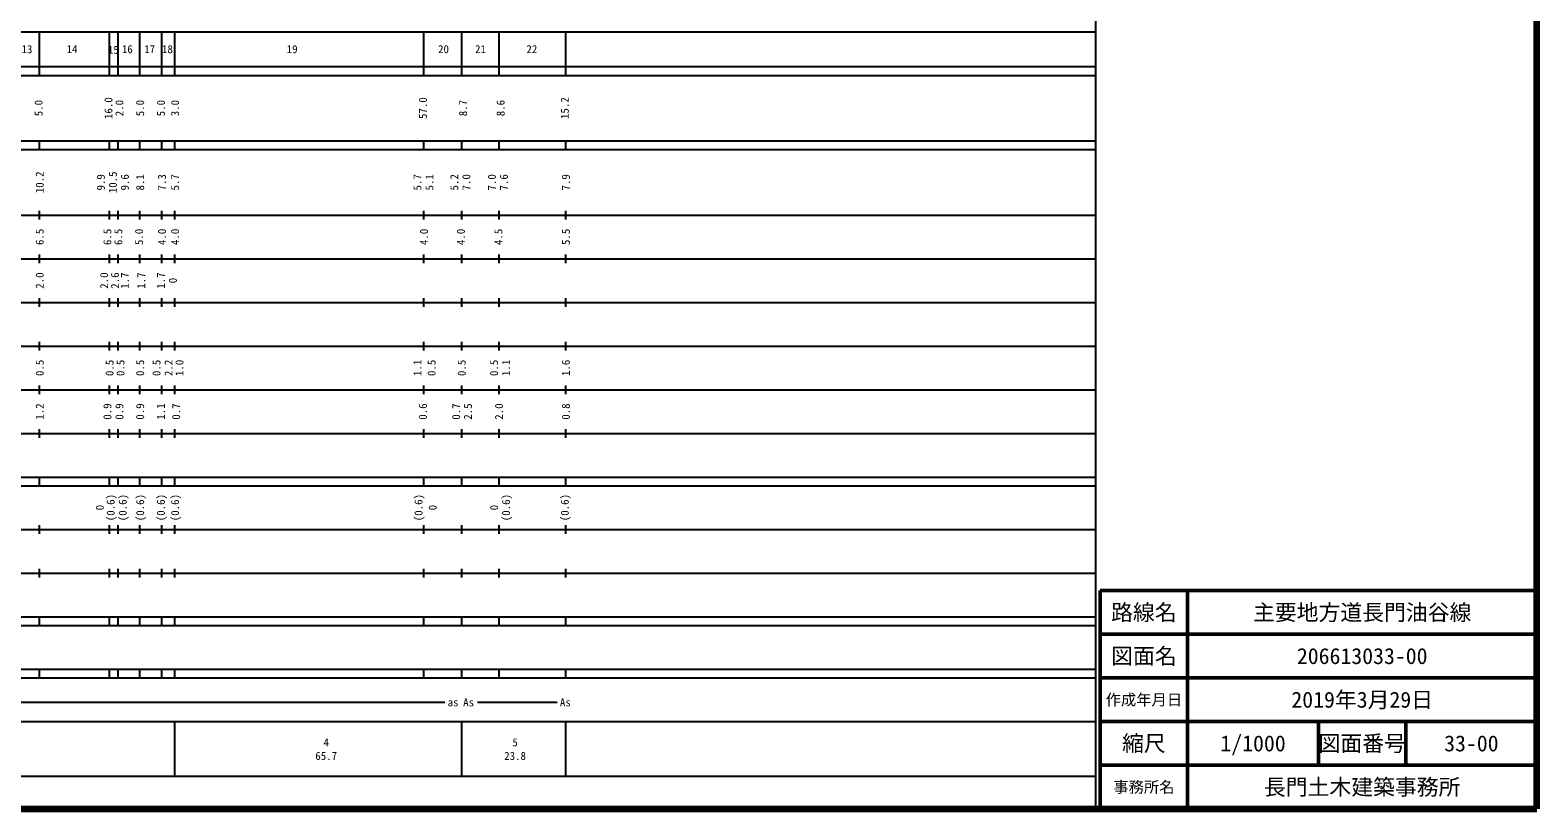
# Model space of a CAD drawing. Units: millimetres on the paper, enlarged 1000 times. Extents: x 40000 to 680000, y 20000 to 380000.
# Drawn here: x 334926 to 680000, y 20000 to 198357 of the extents above; entities that cross this region are included whole.
import ezdxf
from ezdxf.enums import TextEntityAlignment as Align

# ---------------------------------------------------------------- set-up
doc = ezdxf.new("R2010")
doc.units = ezdxf.units.MM
doc.header["$LTSCALE"] = 1000
for name, color, linetype, lineweight in [('M-TTL', 2, 'Continuous', 140), ('M-TTL-BAND', 7, 'Continuous', 25), ('M-TTL-FRAM', 2, 'Continuous', 50), ('M-TTL-LINE', 7, 'Continuous', 50), ('M-TTL-TXT', 7, 'Continuous', 13)]:
    doc.layers.add(name, color=color, linetype=linetype, lineweight=lineweight)
doc.styles.add('ＭＳ ゴシック', font='')
doc.styles.get('ＭＳ ゴシック').set_extended_font_data('MS Gothic')

msp = doc.modelspace()

# ---------------------------------------------------------------- linework, layer by layer
at = {"layer": 'M-TTL'}
for p, q in [((680000, 20000), (680000, 380000)), ((40000, 20000), (680000, 20000))]:
    msp.add_line(p, q, dxfattribs=at)
at = {"layer": 'M-TTL-BAND'}
for p, q in [((579000, 20000), (579000, 370000)), ((68000, 198000), (579000, 198000)), ((337000, 198000), (337000, 188000)), ((353000, 198000), (353000, 188000)), ((355000, 198000), (355000, 188000)), ((360000, 198000), (360000, 188000)), ((365000, 198000), (365000, 188000)), ((368000, 198000), (368000, 188000)), ((425000, 198000), (425000, 188000)), ((433700, 198000), (433700, 188000)), ((442300, 198000), (442300, 188000)), ((457500, 198000), (457500, 188000)), ((40000, 190000), (579000, 190000)), ((40000, 188000), (579000, 188000)), ((40000, 173000), (579000, 173000)), ((337000, 173000), (337000, 171000)), ((353000, 173000), (353000, 171000)), ((355000, 173000), (355000, 171000)), ((360000, 173000), (360000, 171000)), ((365000, 173000), (365000, 171000)), ((368000, 173000), (368000, 171000)), ((425000, 173000), (425000, 171000)), ((433700, 173000), (433700, 171000)), ((442300, 173000), (442300, 171000)), ((457500, 173000), (457500, 171000)), ((40000, 171000), (579000, 171000)), ((40000, 156000), (579000, 156000)), ((337000, 157000), (337000, 155000)), ((353000, 157000), (353000, 155000)), ((355000, 157000), (355000, 155000)), ((360000, 157000), (360000, 155000)), ((365000, 157000), (365000, 155000)), ((368000, 157000), (368000, 155000)), ((425000, 157000), (425000, 155000)), ((433700, 157000), (433700, 155000)), ((442300, 157000), (442300, 155000)), ((457500, 157000), (457500, 155000)), ((46000, 146000), (579000, 146000)), ((337000, 147000), (337000, 145000)), ((353000, 147000), (353000, 145000)), ((355000, 147000), (355000, 145000)), ((360000, 147000), (360000, 145000)), ((365000, 147000), (365000, 145000)), ((368000, 147000), (368000, 145000)), ((425000, 147000), (425000, 145000)), ((433700, 147000), (433700, 145000)), ((442300, 147000), (442300, 145000)), ((457500, 147000), (457500, 145000)), ((52000, 136000), (579000, 136000)), ((337000, 137000), (337000, 135000)), ((353000, 137000), (353000, 135000)), ((355000, 137000), (355000, 135000)), ((360000, 137000), (360000, 135000)), ((365000, 137000), (365000, 135000)), ((368000, 137000), (368000, 135000)), ((425000, 137000), (425000, 135000)), ((433700, 137000), (433700, 135000)), ((442300, 137000), (442300, 135000)), ((457500, 137000), (457500, 135000)), ((46000, 126000), (579000, 126000)), ((337000, 127000), (337000, 125000)), ((353000, 127000), (353000, 125000)), ((355000, 127000), (355000, 125000)), ((360000, 127000), (360000, 125000)), ((365000, 127000), (365000, 125000)), ((368000, 127000), (368000, 125000)), ((425000, 127000), (425000, 125000)), ((433700, 127000), (433700, 125000)), ((442300, 127000), (442300, 125000)), ((457500, 127000), (457500, 125000)), ((52000, 116000), (579000, 116000)), ((337000, 117000), (337000, 115000)), ((353000, 117000), (353000, 115000)), ((355000, 117000), (355000, 115000)), ((360000, 117000), (360000, 115000)), ((365000, 117000), (365000, 115000)), ((368000, 117000), (368000, 115000)), ((425000, 117000), (425000, 115000)), ((433700, 117000), (433700, 115000)), ((442300, 117000), (442300, 115000)), ((457500, 117000), (457500, 115000)), ((337000, 107000), (337000, 105000)), ((353000, 107000), (353000, 105000)), ((355000, 107000), (355000, 105000)), ((360000, 107000), (360000, 105000)), ((365000, 107000), (365000, 105000)), ((368000, 107000), (368000, 105000)), ((425000, 107000), (425000, 105000)), ((433700, 107000), (433700, 105000)), ((442300, 107000), (442300, 105000)), ((457500, 107000), (457500, 105000)), ((46000, 106000), (579000, 106000)), ((40000, 96000), (579000, 96000)), ((40000, 94000), (579000, 94000)), ((337000, 96000), (337000, 94000)), ((353000, 96000), (353000, 94000)), ((355000, 96000), (355000, 94000)), ((360000, 96000), (360000, 94000)), ((365000, 96000), (365000, 94000)), ((368000, 96000), (368000, 94000)), ((425000, 96000), (425000, 94000)), ((433700, 96000), (433700, 94000)), ((442300, 96000), (442300, 94000)), ((457500, 96000), (457500, 94000)), ((49000, 84000), (579000, 84000)), ((337000, 85000), (337000, 83000)), ((353000, 85000), (353000, 83000)), ((355000, 85000), (355000, 83000)), ((360000, 85000), (360000, 83000)), ((365000, 85000), (365000, 83000)), ((368000, 85000), (368000, 83000)), ((425000, 85000), (425000, 83000)), ((433700, 85000), (433700, 83000)), ((442300, 85000), (442300, 83000)), ((457500, 85000), (457500, 83000)), ((40000, 74000), (579000, 74000)), ((337000, 75000), (337000, 73000)), ((353000, 75000), (353000, 73000)), ((355000, 75000), (355000, 73000)), ((360000, 75000), (360000, 73000)), ((365000, 75000), (365000, 73000)), ((368000, 75000), (368000, 73000)), ((425000, 75000), (425000, 73000)), ((433700, 75000), (433700, 73000)), ((442300, 75000), (442300, 73000)), ((457500, 75000), (457500, 73000)), ((40000, 64000), (579000, 64000)), ((337000, 64000), (337000, 62000)), ((353000, 64000), (353000, 62000)), ((355000, 64000), (355000, 62000)), ((360000, 64000), (360000, 62000)), ((365000, 64000), (365000, 62000)), ((368000, 64000), (368000, 62000)), ((425000, 64000), (425000, 62000)), ((433700, 64000), (433700, 62000)), ((442300, 64000), (442300, 62000)), ((457500, 64000), (457500, 62000)), ((40000, 62000), (579000, 62000)), ((40000, 52000), (579000, 52000)), ((337000, 52000), (337000, 50000)), ((353000, 52000), (353000, 50000)), ((355000, 52000), (355000, 50000)), ((360000, 52000), (360000, 50000)), ((365000, 52000), (365000, 50000)), ((368000, 52000), (368000, 50000)), ((425000, 52000), (425000, 50000)), ((433700, 52000), (433700, 50000)), ((442300, 52000), (442300, 50000)), ((457500, 52000), (457500, 50000)), ((40000, 50000), (579000, 50000)), ((70805, 44406), (429908, 44406)), ((437348, 44406), (455624, 44406)), ((40000, 40000), (579000, 40000)), ((368000, 40000), (368000, 27500)), ((433700, 40000), (433700, 27500)), ((457500, 40000), (457500, 27500)), ((68000, 27500), (579000, 27500))]:
    msp.add_line(p, q, dxfattribs=at)
at = {"layer": 'M-TTL-FRAM'}
for p, q in [((680000, 70000), (580000, 70000)), ((580000, 70000), (580000, 20000))]:
    msp.add_line(p, q, dxfattribs=at)
at = {"layer": 'M-TTL-LINE'}
for p, q in [((600000, 70000), (600000, 20000)), ((680000, 60000), (580000, 60000)), ((680000, 50000), (580000, 50000)), ((680000, 40000), (580000, 40000)), ((630000, 40000), (630000, 30000)), ((650000, 40000), (650000, 30000)), ((680000, 30000), (580000, 30000))]:
    msp.add_line(p, q, dxfattribs=at)

# ---------------------------------------------------------------- texts
at = {"layer": 'M-TTL-BAND', "style": 'ＭＳ ゴシック'}
for s, p in [('13', (334192, 194000)), ('14', (344525, 194000)), ('15', (353991, 193858)), ('16', (357192, 194000)), ('17', (362304, 194000)), ('18', (366378, 194000)), ('19', (394934, 194000)), ('20', (429599, 194000)), ('21', (438057, 194000)), ('22', (449832, 194000)), ('as', (431789, 44406)), ('As', (435352, 44406)), ('As', (457500, 44406)), ('4', (402734, 35238)), ('5', (445999, 35238)), ('65.7', (402734, 32131)), ('23.8', (445999, 32131))]:
    msp.add_text(s, height=1833, dxfattribs=at).set_placement(p, align=Align.MIDDLE_CENTER)
for s, p in [('5.0', (336862, 180500)), ('16.0', (352862, 180500)), ('2.0', (355363, 180500)), ('5.0', (360113, 180500)), ('5.0', (364863, 180500)), ('3.0', (368113, 180500)), ('57.0', (424865, 180500)), ('8.7', (434066, 180500)), ('8.6', (442666, 180500)), ('15.2', (457366, 180500)), ('10.2', (337112, 163500)), ('10.5', (353862, 163500)), ('9.9', (351112, 163500)), ('9.6', (356613, 163500)), ('8.1', (360113, 163500)), ('7.3', (365113, 163500)), ('5.7', (368113, 163500)), ('5.7', (423615, 163500)), ('5.1', (426365, 163500)), ('5.2', (432066, 163500)), ('7.0', (434816, 163500)), ('7.0', (440666, 163500)), ('7.6', (443416, 163500)), ('7.9', (457616, 163500)), ('6.5', (337112, 151000)), ('6.5', (352612, 151000)), ('6.5', (355113, 151000)), ('5.0', (359863, 151000)), ('4.0', (365113, 151000)), ('4.0', (368113, 151000)), ('4.0', (425115, 151000)), ('4.0', (433566, 151000)), ('4.5', (442166, 151000)), ('5.5', (457616, 151000)), ('2.0', (337112, 141000)), ('2.0', (351862, 141000)), ('2.6', (354363, 141000)), ('1.7', (356613, 141000)), ('1.7', (360363, 141000)), ('1.7', (364863, 141000)), ('0', (367613, 141000)), ('0.5', (337112, 121000)), ('0.5', (353112, 121000)), ('0.5', (355613, 121000)), ('0.5', (360113, 121000)), ('0.5', (363863, 121000)), ('2.2', (366613, 121000)), ('1.0', (369113, 121000)), ('1.1', (423615, 121000)), ('0.5', (426865, 121000)), ('0.5', (433750, 121000)), ('0.5', (441166, 121000)), ('1.1', (443916, 121000)), ('1.6', (457616, 121000)), ('1.2', (337112, 111000)), ('0.9', (352612, 111000)), ('0.9', (355363, 111000)), ('0.9', (360113, 111000)), ('1.1', (364863, 111000)), ('0.7', (368363, 111000)), ('0.6', (424865, 111000)), ('0.7', (432488, 111000)), ('2.5', (435180, 111000)), ('2.0', (442300, 111000)), ('0.8', (457616, 111000)), ('(0.6)', (353362, 89000)), ('(0.6)', (356113, 89000)), ('(0.6)', (360113, 89000)), ('(0.6)', (364863, 89000)), ('(0.6)', (368113, 89000)), ('(0.6)', (423865, 89000)), ('(0.6)', (443916, 89000)), ('(0.6)', (457366, 89000)), ('0', (350862, 89000)), ('0', (427115, 89000)), ('0', (441166, 89000))]:
    msp.add_text(s, height=1833, rotation=90, dxfattribs=at).set_placement(p, align=Align.MIDDLE_CENTER)
at = {"layer": 'M-TTL-TXT', "style": 'ＭＳ ゴシック'}
for s, height, p in [('路線名', 3666, (590000, 65000)), ('主要地方道長門油谷線', 3666, (640000, 65000)), ('図面名', 3666, (590000, 55000)), ('206613033-00', 3666, (640000, 55000)), ('作成年月日', 2566, (590000, 45000)), ('2019年3月29日', 3666, (640000, 45000)), ('縮尺', 3666, (590000, 35000)), ('1/1000', 3666, (615000, 35000)), ('図面番号', 3666, (640000, 35000)), ('33-00', 3666, (665000, 35000)), ('事務所名', 2566, (590000, 25000)), ('長門土木建築事務所', 3666, (640000, 25000))]:
    msp.add_text(s, height=height, dxfattribs=at).set_placement(p, align=Align.MIDDLE_CENTER)

doc.saveas('drawing.dxf')
